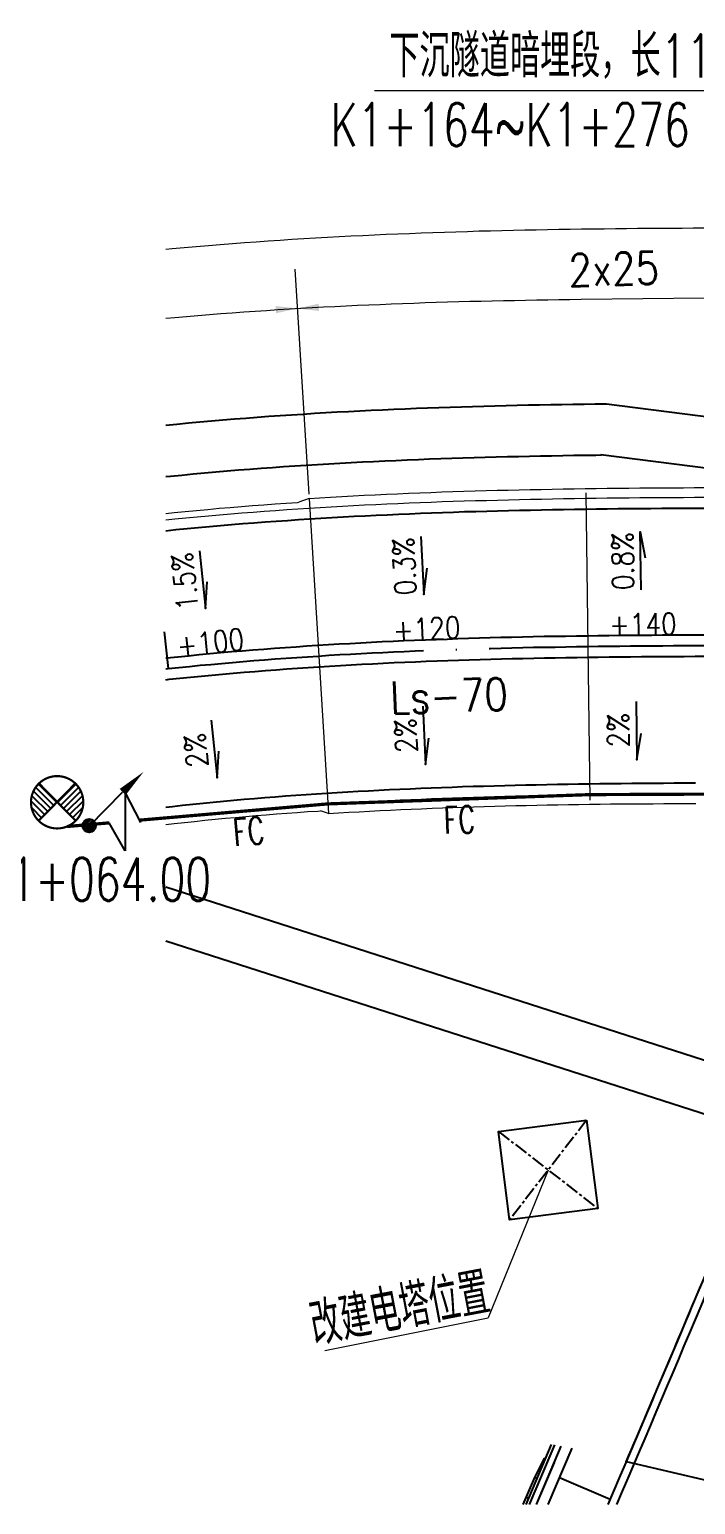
# Model space of a CAD drawing. Header units: millimetres. Extents: x 536322 to 537268, y -176210 to -175465.
# Drawn here: x 536938.2 to 537000.1, y -176041.5 to -175904.6 of the extents above; entities that cross this region are included whole.
import ezdxf
from ezdxf.enums import TextEntityAlignment as Align

# ---------------------------------------------------------------- set-up
doc = ezdxf.new("R2010")
doc.units = ezdxf.units.MM
doc.header["$MEASUREMENT"] = 0
doc.linetypes.add('ACAD_ISO04W100', pattern=[30, 24, -3, 0, -3])
doc.linetypes.add('CENTER', pattern=[2, 1.25, -0.25, 0.25, -0.25])
for name, color, linetype in [('0-文字', 7, 'Continuous'), ('0-段落划分', 2, 'Continuous'), ('0电气', 1, 'Continuous'), ('canshu', 1, 'Continuous'), ('E-TEXT-PLAN-DER', 7, 'Continuous'), ('LMBG-数据', 7, 'Continuous'), ('ql', 7, 'Continuous'), ('station', 6, 'Continuous'), ('T-CABL-FC', 7, 'Continuous'), ('T-EQUP', 7, 'Continuous'), ('T-EQUP-FIRE', 7, 'Continuous'), ('T-EQUP-JT', 7, 'Continuous'), ('zhix', 5, 'ACAD_ISO04W100'), ('分隔带', 3, 'Continuous'), ('路基边线', 1, 'Continuous'), ('路面边线', 7, 'Continuous')]:
    doc.layers.add(name, color=color, linetype=linetype)
doc.layers.add('标注', color=4, linetype='Continuous', lineweight=15)
doc.layers.add('隧道', color=6, linetype='Continuous', lineweight=5)
doc.styles.add('GTF_XW', font='simplex1.shx', dxfattribs={"width": 0.7, "bigfont": 'hztxt.shx'})
doc.styles.add('IDQSTYLE', font='simplex.shx', dxfattribs={"width": 0.7, "bigfont": 'hzfs1.shx'})
doc.styles.get("Standard").update_dxf_attribs({"font": 'simplex1.shx', "width": 0.8, "bigfont": 'HZTXT.shx'})

# ---------------------------------------------------------------- blocks, each defined once
blk = doc.blocks.new('LMBG.RZHP..11主线正向')
at = {"layer": 'LMBG-数据', "style": 'GTF_XW', "width": 0.85}
blk.add_attdef('ZRZH', (0.2, -0.2), '', height=0.4, rotation=270, dxfattribs=at)
blk = doc.blocks.new('LMBG.ZXUP..11主线正向')
at = {"layer": 'LMBG-数据', "lineweight": -2}
blk.add_lwpolyline([(-0.54, 0.8), (0.54, 0.8), (0.053, 0.886)], dxfattribs=at)
at = {"layer": 'LMBG-数据', "lineweight": -2, "style": 'GTF_XW', "width": 0.85}
for tag, p in [('ZXCDKD', (0, 1.206)), ('ZXCDPD', (0, 0.468))]:
    blk.add_attdef(tag, text='', height=0.4, rotation=180, dxfattribs=at).set_placement(p, align=Align.MIDDLE)
blk = doc.blocks.new('LMBG.ZXDP..11主线正向')
at = {"layer": 'LMBG-数据', "lineweight": -2}
blk.add_lwpolyline([(0.54, 0.8), (-0.54, 0.8), (-0.053, 0.886)], dxfattribs=at)
at = {"layer": 'LMBG-数据', "lineweight": -2, "style": 'GTF_XW', "width": 0.85}
for tag, p in [('ZXCDKD', (0, 1.206)), ('ZXCDPD', (0, 0.468))]:
    blk.add_attdef(tag, text='', height=0.4, rotation=180, dxfattribs=at).set_placement(p, align=Align.MIDDLE)
blk = doc.blocks.new('LMBG.YXDP..11主线正向')
at = {"layer": 'LMBG-数据', "color": 0, "linetype": 'ByBlock', "lineweight": -2}
blk.add_lwpolyline([(-0.541, 0.683), (0.539, 0.683), (0.052, 0.768)], dxfattribs=at)
at = {"layer": 'LMBG-数据', "color": 0, "linetype": 'ByBlock', "lineweight": -2, "style": 'GTF_XW', "width": 0.85}
for tag, p in [('YXCDKD', (-0.007, 1.063)), ('YXCDPD', (-0.011, 0.344))]:
    blk.add_attdef(tag, text='', height=0.4, rotation=180, dxfattribs=at).set_placement(p, align=Align.MIDDLE)
blk = doc.blocks.new('HC001937470254')
at = {"color": 4, "linetype": 'Continuous'}
for p, q in [((-1.72, 1.64), (-0.04, -0.04)), ((1.72, 1.64), (0.04, -0.04)), ((-2.39, 0.05), (-1.16, -1.18)), ((-2.32, 0.55), (-0.88, -0.9)), ((-2.18, 0.97), (-0.6, -0.61)), ((-1.98, 1.33), (-0.32, -0.33)), ((1.98, 1.33), (0.32, -0.33)), ((2.18, 0.97), (0.6, -0.61)), ((2.32, 0.55), (0.88, -0.9)), ((2.39, 0.05), (1.16, -1.18)), ((-2.33, -0.58), (-1.44, -1.47)), ((2.33, -0.58), (1.44, -1.47))]:
    blk.add_line(p, q, dxfattribs=at)
at = {"layer": 'T-EQUP-FIRE', "color": 4, "const_width": 0.2}
blk.add_lwpolyline([(0, 2.4, 1), (0, -2.46, 1)], format="xyb", close=True, dxfattribs=at)
for points in [[(1.69, 1.72), (-1.72, -1.75)], [(-1.69, 1.72), (1.72, -1.75)]]:
    blk.add_lwpolyline(points, dxfattribs=at)
at = {"color": 0, "width": 0.7}
blk.add_attdef('PSFHATT', (4.43, -2.46), '', height=2.5, dxfattribs=at)
blk = doc.blocks.new('*X14')
at = {"color": 0, "linetype": 'Continuous'}
for p, q in [((192.59, 446.72), (193.87, 448.01)), ((192.65, 446.36), (194.23, 447.94)), ((192.69, 447.24), (193.35, 447.91)), ((192.79, 446.07), (194.52, 447.8)), ((192.98, 445.84), (194.75, 447.61)), ((193.23, 445.66), (194.93, 447.37)), ((193.53, 445.54), (195.05, 447.06)), ((193.92, 445.51), (195.08, 446.67)), ((194.61, 445.77), (194.82, 445.99))]:
    blk.add_line(p, q, dxfattribs=at)
blk = doc.blocks.new('HC001441')
at = {"color": 0, "linetype": 'Continuous'}
blk.add_line((0, -0.06), (3.11, 3.12), dxfattribs=at)
blk.add_lwpolyline([(3.11, 3.12, 0.8, 0, 0), (5.06, 5, 0, 0, 0)], format="xyseb", dxfattribs=at)
blk.add_circle((0, 0), 0.625, dxfattribs=at)
at = {"color": 0, "linetype": 'Continuous', "xscale": 0.5, "yscale": 0.5, "zscale": 0.5}
blk.add_blockref('*X14', (-96.92, -223.38), dxfattribs=at)
at = {"layer": 'E-TEXT-PLAN-DER', "color": 0, "style": 'IDQSTYLE', "width": 0.7}
blk.add_attdef('PSFHATT', (7.06, -0.63), '', height=2.5, dxfattribs=at)

msp = doc.modelspace()

# ---------------------------------------------------------------- linework, layer by layer
at = {"color": 8, "linetype": 'CENTER'}
for p, q in [((536989.95, -176005.81), (536982.8, -176015.05)), ((536981.76, -176006.85), (536991, -176014.01))]:
    msp.add_line(p, q, dxfattribs=at)
at = {"color": 8}
msp.add_lwpolyline([(536989.95, -176005.81), (536991, -176014.01), (536982.8, -176015.05), (536981.76, -176006.85)], close=True, dxfattribs=at)
at = {"layer": '0-段落划分', "color": 8, "linetype": 'Continuous'}
for p, q in [((536986.1, -176037.22), (536986, -176037.18)), ((536985.32, -176039.06), (536985.11, -176038.97)), ((536992.14, -176041.01), (536987.42, -176038.98)), ((536984.54, -176040.9), (536984.43, -176040.86))]:
    msp.add_line(p, q, dxfattribs=at)
at = {"layer": '0-段落划分', "color": 8, "linetype": 'Continuous', "flags": 128}
for points in [[(536986.66, -176035.89), (536984.3, -176041.47)], [(536986.96, -176035.94), (536984.63, -176041.47)], [(536987.57, -176036.06), (536985.28, -176041.47)], [(536988.57, -176036.24), (536986.36, -176041.47)], [(536986, -176037.18), (536985.11, -176038.97), (536984.03, -176041.47)], [(536986.38, -176037.34), (536984.63, -176041.47)], [(536986.93, -176037.57), (536985.28, -176041.47)]]:
    msp.add_lwpolyline(points, dxfattribs=at)
at = {"layer": '0-段落划分', "color": 8}
for radius, start in [(3149, 336.79422), (3149.75, 336.80007)]:
    msp.add_arc((534097.71, -174800.65), radius, start, 338.35103, dxfattribs=at)
at = {"layer": 'ql', "color": 8, "linetype": 'Continuous'}
msp.add_line((537004.02, -176039.93), (536993.64, -176037.51), dxfattribs=at)
msp.add_arc((534097.71, -174800.65), 3149, 336.87257, 337.23614, dxfattribs=at)
at = {"layer": 'station', "color": 8}
msp.add_line((536951.13, -175963.89), (536950.77, -175960.48), dxfattribs=at)
at = {"layer": 'T-CABL-FC', "color": 5, "linetype": 'Continuous', "const_width": 0.3}
for points in [[(536965.93, -175976.45), (536948.44, -175977.96)], [(536990.21, -175975.59), (536965.93, -175976.45)], [(537013.54, -175975.49), (536990.21, -175975.59)], [(536945.63, -175978.21), (536941.71, -175978.55)]]:
    msp.add_lwpolyline(points, dxfattribs=at)
at = {"layer": 'T-EQUP'}
for p, q in [((536948.55, -175978.17), (536947.09, -175975.37)), ((536947.09, -175975.37), (536947.09, -175980.81)), ((536947.09, -175980.81), (536945.63, -175978.21))]:
    msp.add_line(p, q, dxfattribs=at)
at = {"layer": 'zhix', "color": 8, "flags": 128}
msp.add_lwpolyline([(536950.87, -175963.92), (536951.09, -175963.9), (536952.08, -175963.79), (536953.08, -175963.69), (536954.07, -175963.59), (536955.07, -175963.5), (536956.06, -175963.41), (536957.06, -175963.32), (536958.05, -175963.24), (536959.05, -175963.15), (536960.05, -175963.08), (536961.04, -175963), (536962.04, -175962.93), (536963.04, -175962.86), (536964.04, -175962.79), (536965.04, -175962.73), (536966.03, -175962.66), (536967.03, -175962.6), (536968.03, -175962.55), (536969.03, -175962.49), (536970.03, -175962.44), (536971.03, -175962.39), (536972.03, -175962.35), (536973.02, -175962.3), (536974.02, -175962.26), (536975.02, -175962.22), (536976.02, -175962.18), (536977.02, -175962.14), (536978.02, -175962.11), (536979.02, -175962.08), (536980.02, -175962.05), (536981.02, -175962.02), (536982.02, -175961.99), (536983.02, -175961.97), (536984.02, -175961.95), (536985.02, -175961.92), (536986.02, -175961.9), (536987.02, -175961.89), (536988.02, -175961.87), (536989.02, -175961.85), (536990.02, -175961.84), (536991.02, -175961.82), (536992.02, -175961.81), (536993.02, -175961.8), (536994.02, -175961.79), (536995.02, -175961.78), (536996.02, -175961.78), (536997.02, -175961.77), (536998.02, -175961.76), (536999.02, -175961.76), (537000.02, -175961.75), (537001.02, -175961.75), (537002.02, -175961.75), (537003.02, -175961.74), (537004.02, -175961.74), (537005.02, -175961.74), (537006.02, -175961.74), (537007.02, -175961.74), (537008.02, -175961.74), (537009.02, -175961.74), (537010.02, -175961.74), (537011.02, -175961.74), (537012.02, -175961.74), (537183.61, -175961.74)], dxfattribs=at)
at = {"layer": '分隔带', "color": 8}
msp.add_line((537015.07, -175947.09), (536991.27, -175944.06), dxfattribs=at)
at = {"layer": '分隔带', "color": 8, "flags": 128}
for points in [[(536950.87, -175946.07), (536951.31, -175946.03), (536952.37, -175945.93), (536953.42, -175945.83), (536954.47, -175945.73), (536955.53, -175945.64), (536956.58, -175945.55), (536957.63, -175945.46), (536958.68, -175945.38), (536959.73, -175945.3), (536960.78, -175945.22), (536961.82, -175945.15), (536962.87, -175945.08), (536963.92, -175945.01), (536964.96, -175944.95), (536966.01, -175944.88), (536967.05, -175944.82), (536968.09, -175944.77), (536969.13, -175944.71), (536970.17, -175944.66), (536971.21, -175944.61), (536972.25, -175944.57), (536973.29, -175944.52), (536974.33, -175944.48), (536975.36, -175944.44), (536976.4, -175944.41), (536977.43, -175944.37), (536978.47, -175944.34), (536979.5, -175944.31), (536980.53, -175944.28), (536981.56, -175944.25), (536982.59, -175944.22), (536983.62, -175944.2), (536984.65, -175944.18), (536985.67, -175944.16), (536986.7, -175944.14), (536987.73, -175944.12), (536988.75, -175944.1), (536989.77, -175944.09), (536990.79, -175944.08), (536991.32, -175944.07)], [(536950.87, -175962.91), (536950.98, -175962.9), (536951.98, -175962.8), (536952.98, -175962.7), (536953.97, -175962.6), (536954.97, -175962.5), (536955.97, -175962.41), (536956.97, -175962.32), (536957.97, -175962.24), (536958.97, -175962.16), (536959.97, -175962.08), (536960.97, -175962), (536961.97, -175961.93), (536962.97, -175961.86), (536963.97, -175961.79), (536964.97, -175961.73), (536965.97, -175961.67), (536966.97, -175961.61), (536967.97, -175961.55), (536968.98, -175961.5), (536969.98, -175961.44), (536970.98, -175961.39), (536971.98, -175961.35), (536972.98, -175961.3), (536973.98, -175961.26), (536974.98, -175961.22), (536975.98, -175961.18), (536976.99, -175961.15), (536977.99, -175961.11), (536978.99, -175961.08), (536979.99, -175961.05), (536980.99, -175961.02), (536981.99, -175960.99), (536982.99, -175960.97), (536984, -175960.95), (536985, -175960.92), (536986, -175960.9), (536987, -175960.89), (536988, -175960.87), (536989, -175960.85), (536990, -175960.84), (536991, -175960.82), (536992.01, -175960.81), (536993.01, -175960.8), (536994.01, -175960.79), (536995.01, -175960.78), (536996.01, -175960.78), (536997.01, -175960.77), (536998.01, -175960.76), (536999.01, -175960.76), (537000.01, -175960.75), (537001.01, -175960.75)], [(536950.87, -175964.93), (536951.19, -175964.89), (536952.18, -175964.79), (536953.17, -175964.69), (536954.17, -175964.59), (536955.16, -175964.49), (536956.15, -175964.4), (536957.14, -175964.32), (536958.14, -175964.23), (536959.13, -175964.15), (536960.12, -175964.07), (536961.12, -175964), (536962.11, -175963.92), (536963.11, -175963.85), (536964.1, -175963.79), (536965.1, -175963.72), (536966.09, -175963.66), (536967.09, -175963.6), (536968.09, -175963.55), (536969.08, -175963.49), (536970.08, -175963.44), (536971.07, -175963.39), (536972.07, -175963.34), (536973.07, -175963.3), (536974.06, -175963.26), (536975.06, -175963.22), (536976.06, -175963.18), (536977.06, -175963.14), (536978.05, -175963.11), (536979.05, -175963.08), (536980.05, -175963.05), (536981.05, -175963.02), (536982.04, -175962.99), (536983.04, -175962.97), (536984.04, -175962.95), (536985.04, -175962.92), (536986.04, -175962.9), (536987.04, -175962.89), (536988.03, -175962.87), (536989.03, -175962.85), (536990.03, -175962.84), (536991.03, -175962.82), (536992.03, -175962.81), (536993.03, -175962.8), (536994.03, -175962.79), (536995.03, -175962.78), (536996.02, -175962.78), (536997.02, -175962.77), (536998.02, -175962.76), (536999.02, -175962.76), (537000.02, -175962.75), (537001.02, -175962.75)], [(537007.91, -176002.53), (536950.87, -175984.19)]]:
    msp.add_lwpolyline(points, dxfattribs=at)
at = {"layer": '标注', "color": 8}
msp.add_line((536962.86, -175926.83), (536964.16, -175947.7), dxfattribs=at)
at = {"layer": '标注', "color": 8, "linetype": 'ByBlock'}
for p in [(536986.38, -176010.43), (536965.65, -176027.17)]:
    msp.add_line(p, (536980.81, -176024.14), dxfattribs=at)
at = {"layer": '标注', "color": 8, "linetype": 'ByBlock', "flags": 128}
msp.add_lwpolyline([(536950.87, -175924.97), (536951.47, -175924.92), (536952.59, -175924.81), (536953.71, -175924.71), (536954.83, -175924.62), (536955.94, -175924.53), (536957.06, -175924.44), (536958.17, -175924.36), (536959.28, -175924.28), (536960.38, -175924.2), (536961.49, -175924.12), (536962.59, -175924.05), (536963.69, -175923.98), (536964.79, -175923.92), (536965.89, -175923.86), (536966.98, -175923.8), (536968.07, -175923.74), (536969.17, -175923.69), (536970.25, -175923.64), (536971.34, -175923.59), (536972.42, -175923.54), (536973.51, -175923.5), (536974.59, -175923.46), (536975.66, -175923.42), (536976.74, -175923.38), (536977.81, -175923.35), (536978.89, -175923.32), (536979.95, -175923.28), (536981.02, -175923.26), (536982.09, -175923.23), (536983.15, -175923.21), (536984.21, -175923.18), (536985.27, -175923.16), (536986.33, -175923.14), (536987.38, -175923.12), (536988.43, -175923.11), (536989.48, -175923.09), (536990.53, -175923.08), (536991.57, -175923.07), (536992.62, -175923.05), (536993.66, -175923.04), (536994.68, -175923.03), (536995.72, -175923.03), (536996.75, -175923.02), (536997.78, -175923.01), (536998.81, -175923.01), (536999.84, -175923), (537000.87, -175923)], dxfattribs=at)
at = {"layer": '标注', "color": 8, "flags": 128}
msp.add_lwpolyline([(536950.87, -175931.38), (536951.72, -175931.31), (536952.79, -175931.21), (536953.85, -175931.12), (536954.92, -175931.03), (536955.98, -175930.95), (536957.05, -175930.87), (536958.11, -175930.79), (536959.17, -175930.72), (536960.23, -175930.65), (536961.29, -175930.58), (536962.35, -175930.51), (536963.4, -175930.45), (536964.46, -175930.39), (536965.51, -175930.33), (536966.56, -175930.28), (536967.62, -175930.23), (536968.67, -175930.18), (536969.72, -175930.13), (536970.77, -175930.09), (536971.81, -175930.04), (536972.86, -175930), (536973.9, -175929.97), (536974.95, -175929.93), (536975.99, -175929.9), (536977.03, -175929.87), (536978.07, -175929.84), (536979.11, -175929.81), (536980.15, -175929.78), (536981.19, -175929.76), (536982.22, -175929.74), (536983.25, -175929.72), (536984.29, -175929.7), (536985.32, -175929.68), (536986.35, -175929.66), (536987.38, -175929.65), (536988.4, -175929.63), (536989.43, -175929.62), (537018.07, -175929.31)], dxfattribs=at)
at = {"layer": '标注', "color": 8}
for points in [[(536961.07, -175930.25), (536961.11, -175930.92), (536963.09, -175930.47)], [(536965.1, -175930.7), (536965.07, -175930.03), (536963.09, -175930.47)]]:
    msp.add_solid(points, dxfattribs=at)
at = {"layer": '路基边线', "color": 8}
msp.add_line((537015.07, -175942.34), (536991.8, -175939.34), dxfattribs=at)
at = {"layer": '路基边线', "color": 8, "flags": 128}
for points in [[(536950.87, -175941.3), (536951.91, -175941.2), (536952.98, -175941.1), (536954.05, -175941), (536955.12, -175940.9), (536956.18, -175940.81), (536957.25, -175940.73), (536958.31, -175940.64), (536959.37, -175940.56), (536960.44, -175940.48), (536961.5, -175940.41), (536962.56, -175940.34), (536963.62, -175940.27), (536964.67, -175940.2), (536965.73, -175940.14), (536966.79, -175940.08), (536967.84, -175940.03), (536968.89, -175939.97), (536969.95, -175939.92), (536971, -175939.87), (536972.05, -175939.82), (536973.1, -175939.78), (536974.14, -175939.74), (536975.19, -175939.7), (536976.23, -175939.66), (536977.28, -175939.62), (536978.32, -175939.59), (536979.36, -175939.56), (536980.4, -175939.53), (536981.44, -175939.5), (536982.48, -175939.48), (536983.51, -175939.45), (536984.55, -175939.43), (536985.58, -175939.41), (536986.62, -175939.39), (536987.65, -175939.37), (536988.68, -175939.36), (536989.71, -175939.34), (536990.73, -175939.33), (536991.76, -175939.31), (536991.8, -175939.31)], [(537006.46, -176007.05), (536950.87, -175989.18)]]:
    msp.add_lwpolyline(points, dxfattribs=at)
at = {"layer": '路面边线', "color": 8, "flags": 128}
for points in [[(536950.87, -175951.1), (536951.81, -175951), (536952.85, -175950.9), (536953.88, -175950.8), (536954.92, -175950.71), (536955.96, -175950.62), (536956.99, -175950.53), (536958.03, -175950.44), (536959.06, -175950.36), (536960.1, -175950.28), (536961.13, -175950.21), (536962.17, -175950.14), (536963.2, -175950.07), (536964.23, -175950), (536965.26, -175949.94), (536966.29, -175949.88), (536967.33, -175949.82), (536968.36, -175949.76), (536969.38, -175949.71), (536970.41, -175949.66), (536971.44, -175949.61), (536972.47, -175949.56), (536973.5, -175949.52), (536974.52, -175949.48), (536975.55, -175949.44), (536976.57, -175949.4), (536977.6, -175949.37), (536978.62, -175949.33), (536979.65, -175949.3), (536980.67, -175949.28), (536981.69, -175949.25), (536982.71, -175949.22), (536983.73, -175949.2), (536984.75, -175949.18), (536985.77, -175949.16), (536986.79, -175949.14), (536987.81, -175949.12), (536988.82, -175949.1), (536989.84, -175949.09), (536990.86, -175949.08), (536991.87, -175949.06), (536992.89, -175949.05), (536993.9, -175949.04), (536994.91, -175949.03), (536995.92, -175949.03), (536996.93, -175949.02), (536997.94, -175949.01), (536998.95, -175949.01), (536999.96, -175949), (537000.97, -175949)], [(536950.87, -175976.75), (536951.49, -175976.68), (536952.44, -175976.57), (536953.39, -175976.47), (536954.34, -175976.38), (536955.29, -175976.28), (536956.25, -175976.19), (536957.2, -175976.11), (536958.16, -175976.02), (536959.12, -175975.94), (536960.07, -175975.86), (536961.03, -175975.79), (536961.99, -175975.71), (536962.95, -175975.64), (536963.91, -175975.58), (536964.88, -175975.51), (536965.84, -175975.45), (536966.8, -175975.39), (536967.77, -175975.33), (536968.74, -175975.28), (536969.7, -175975.23), (536970.67, -175975.18), (536971.64, -175975.13), (536972.61, -175975.08), (536973.58, -175975.04), (536974.55, -175975), (536975.52, -175974.96), (536976.49, -175974.92), (536977.47, -175974.89), (536978.44, -175974.85), (536979.42, -175974.82), (536980.39, -175974.79), (536981.37, -175974.77), (536982.35, -175974.74), (536983.32, -175974.72), (536984.3, -175974.69), (536985.28, -175974.67), (536986.26, -175974.65), (536987.25, -175974.63), (536988.23, -175974.62), (536989.21, -175974.6), (536990.19, -175974.59), (536991.18, -175974.57), (536992.16, -175974.56), (536993.15, -175974.55), (536994.14, -175974.54), (536995.13, -175974.53), (536996.12, -175974.53), (536997.1, -175974.52), (536998.09, -175974.51), (536999.08, -175974.51), (537000.07, -175974.5)]]:
    msp.add_lwpolyline(points, dxfattribs=at)
at = {"layer": '隧道', "color": 0}
msp.add_line((537014.35, -175910.28), (536970.25, -175910.28), dxfattribs=at)
at = {"layer": '隧道', "color": 8}
for p, q in [((536989.88, -175947.59), (536990.25, -175976.09)), ((536964.18, -175948.1), (536963.24, -175948.46)), ((536964.18, -175948.1), (536965.99, -175977.34)), ((536965.99, -175977.34), (536965.23, -175977.09))]:
    msp.add_line(p, q, dxfattribs=at)
at = {"layer": '隧道', "color": 8, "flags": 128}
for points in [[(536964.18, -175948.1), (536965.15, -175948.04), (536966.18, -175947.98), (536967.22, -175947.92), (536968.26, -175947.86), (536969.29, -175947.81), (536970.32, -175947.76), (536971.36, -175947.71), (536972.39, -175947.67), (536973.42, -175947.62), (536974.45, -175947.58), (536975.48, -175947.54), (536976.51, -175947.5), (536977.54, -175947.47), (536978.56, -175947.44), (536979.59, -175947.4), (536980.62, -175947.38), (536981.64, -175947.35), (536982.67, -175947.32), (536983.69, -175947.3), (536984.71, -175947.28), (536985.73, -175947.26), (536986.76, -175947.24), (536987.78, -175947.22), (536988.8, -175947.2), (536989.81, -175947.19), (536990.83, -175947.18), (536991.85, -175947.16), (536992.87, -175947.15), (536993.88, -175947.14), (536994.89, -175947.13), (536995.9, -175947.13), (536996.92, -175947.12), (536997.93, -175947.11), (536998.94, -175947.11), (536999.95, -175947.1), (537000.96, -175947.1)], [(536950.87, -175950.09), (536951.71, -175950.01), (536952.75, -175949.91), (536953.79, -175949.81), (536954.83, -175949.71), (536955.87, -175949.62), (536956.91, -175949.53), (536957.95, -175949.45), (536958.99, -175949.37), (536960.02, -175949.29), (536961.06, -175949.21), (536962.1, -175949.14), (536963.13, -175949.07), (536964.17, -175949), (536965.2, -175948.94), (536966.24, -175948.88), (536967.27, -175948.82), (536968.3, -175948.76), (536969.33, -175948.71), (536970.37, -175948.66), (536971.4, -175948.61), (536972.43, -175948.56), (536973.46, -175948.52), (536974.48, -175948.48), (536975.51, -175948.44), (536976.54, -175948.4), (536977.57, -175948.37), (536978.59, -175948.34), (536979.62, -175948.3), (536980.64, -175948.28), (536981.67, -175948.25), (536982.69, -175948.22), (536983.71, -175948.2), (536984.73, -175948.18), (536985.75, -175948.16), (536986.77, -175948.14), (536987.79, -175948.12), (536988.81, -175948.1), (536989.83, -175948.09), (536990.84, -175948.08), (536991.86, -175948.06), (536992.88, -175948.05), (536993.89, -175948.04), (536994.9, -175948.03), (536995.91, -175948.03), (536996.92, -175948.02), (536997.93, -175948.01), (536998.95, -175948.01), (536999.96, -175948), (537000.96, -175948)], [(536950.87, -175949.49), (536951.65, -175949.41), (536952.69, -175949.31), (536953.74, -175949.21), (536954.78, -175949.12), (536955.82, -175949.02), (536956.86, -175948.94), (536957.9, -175948.85), (536958.94, -175948.77), (536959.98, -175948.69), (536961.02, -175948.61), (536962.06, -175948.54), (536963.09, -175948.47), (536963.24, -175948.46)], [(536950.87, -175977.75), (536951.6, -175977.67), (536952.54, -175977.57), (536953.49, -175977.47), (536954.44, -175977.37), (536955.39, -175977.28), (536956.34, -175977.19), (536957.29, -175977.1), (536958.24, -175977.02), (536959.2, -175976.94), (536960.15, -175976.86), (536961.11, -175976.78), (536962.07, -175976.71), (536963.02, -175976.64), (536963.98, -175976.57), (536964.94, -175976.51), (536965.9, -175976.45), (536966.86, -175976.39), (536967.83, -175976.33), (536968.79, -175976.28), (536969.75, -175976.22), (536970.72, -175976.17), (536971.69, -175976.13), (536972.65, -175976.08), (536973.62, -175976.04), (536974.59, -175976), (536975.56, -175975.96), (536976.53, -175975.92), (536977.5, -175975.89), (536978.47, -175975.85), (536979.45, -175975.82), (536980.42, -175975.79), (536981.4, -175975.77), (536982.37, -175975.74), (536983.35, -175975.71), (536984.33, -175975.69), (536985.3, -175975.67), (536986.28, -175975.65), (536987.26, -175975.63), (536988.24, -175975.62), (536989.23, -175975.6), (536990.21, -175975.59), (536991.19, -175975.57), (536992.17, -175975.56), (536993.16, -175975.55), (536994.14, -175975.54), (536995.14, -175975.53), (536996.12, -175975.53), (536997.11, -175975.52), (536998.1, -175975.51), (536999.09, -175975.51), (537000.08, -175975.5)], [(536965.99, -175977.34), (536966.92, -175977.29), (536967.88, -175977.23), (536968.84, -175977.18), (536969.8, -175977.12), (536970.77, -175977.07), (536971.73, -175977.03), (536972.69, -175976.98), (536973.66, -175976.94), (536974.63, -175976.9), (536975.6, -175976.86), (536976.56, -175976.82), (536977.53, -175976.79), (536978.5, -175976.75), (536979.48, -175976.72), (536980.45, -175976.69), (536981.42, -175976.66), (536982.4, -175976.64), (536983.37, -175976.61), (536984.35, -175976.59), (536985.32, -175976.57), (536986.3, -175976.55), (536987.28, -175976.53), (536988.26, -175976.52), (536989.24, -175976.5), (536990.22, -175976.49), (536991.2, -175976.47), (536992.18, -175976.46), (536993.17, -175976.45), (536994.15, -175976.44), (536995.15, -175976.43), (536996.13, -175976.43), (536997.12, -175976.42), (536998.1, -175976.41), (536999.09, -175976.41), (537000.08, -175976.4)], [(536950.87, -175978.36), (536951.66, -175978.27), (536952.61, -175978.17), (536953.55, -175978.07), (536954.5, -175977.97), (536955.45, -175977.88), (536956.4, -175977.79), (536957.35, -175977.7), (536958.3, -175977.62), (536959.25, -175977.54), (536960.2, -175977.46), (536961.16, -175977.38), (536962.11, -175977.31), (536963.07, -175977.24), (536964.02, -175977.17), (536964.98, -175977.11), (536965.23, -175977.09)]]:
    msp.add_lwpolyline(points, dxfattribs=at)

# ---------------------------------------------------------------- block references
at = {"layer": 'LMBG-数据', "color": 8, "linetype": 'ByBlock', "lineweight": -2}
ref = msp.add_blockref('LMBG.ZXUP..11主线正向', (536970.7, -175954.52), dxfattribs=dict(at, xscale=5.000000000058357, yscale=5, zscale=5, rotation=272.7451993865978))
ref.add_attrib('ZXCDPD', '0.3%', dxfattribs={"lineweight": -2, "height": 2, "rotation": 92.7452, "style": 'GTF_XW', "width": 0.85}).set_placement((536973.03, -175954.41), align=Align.MIDDLE)
ref = msp.add_blockref('LMBG.ZXDP..11主线正向', (536990.97, -175953.95), dxfattribs=dict(at, xscale=5.000000000005369, yscale=5, zscale=5, rotation=270.7185303356877))
ref.add_attrib('ZXCDPD', '0.8%', dxfattribs={"lineweight": -2, "height": 2, "rotation": 90.7185, "style": 'GTF_XW', "width": 0.85}).set_placement((536993.31, -175953.92), align=Align.MIDDLE)
ref = msp.add_blockref('LMBG.ZXUP..11主线正向', (536950.3, -175956.06), dxfattribs=dict(at, xscale=4.999999999989306, yscale=5, zscale=5, rotation=276.0814862558232))
ref.add_attrib('ZXCDPD', '1.5%', dxfattribs={"lineweight": -2, "height": 2, "rotation": 96.0815, "style": 'GTF_XW', "width": 0.85}).set_placement((536952.63, -175955.81), align=Align.MIDDLE)
at = {"layer": 'LMBG-数据', "color": 8, "yscale": 5, "zscale": 5}
for p, xscale, rotation, values in [((536971.08, -175962.39), 5.000000000058357, 92.74519938659783, {'ZRZH': '+120'}), ((536991.07, -175961.82), 5.000000000005369, 90.71853033568767, {'ZRZH': '+140'}), ((536951.13, -175963.89), 4.999999999989306, 96.08148625582318, {'ZRZH': '+100'})]:
    msp.add_blockref('LMBG.RZHP..11主线正向', p, dxfattribs=dict(at, xscale=xscale, rotation=rotation)).add_auto_attribs(values)
at = {"layer": 'LMBG-数据', "color": 8}
ref = msp.add_blockref('LMBG.YXDP..11主线正向', (536971.45, -175970.26), dxfattribs=dict(at, xscale=5.000000000058357, yscale=5, zscale=5, rotation=272.7451993865978))
ref.add_attrib('YXCDPD', '2%', dxfattribs={"color": 0, "linetype": 'ByBlock', "lineweight": -2, "height": 2, "rotation": 92.7452, "style": 'GTF_XW', "width": 0.85}).set_placement((536973.17, -175970.12), align=Align.MIDDLE)
ref = msp.add_blockref('LMBG.YXDP..11主线正向', (536991.17, -175969.7), dxfattribs=dict(at, xscale=5.000000000005369, yscale=5, zscale=5, rotation=270.7185303356877))
ref.add_attrib('YXCDPD', '2%', dxfattribs={"color": 0, "linetype": 'ByBlock', "lineweight": -2, "height": 2, "rotation": 90.7185, "style": 'GTF_XW', "width": 0.85}).set_placement((536992.89, -175969.62), align=Align.MIDDLE)
ref = msp.add_blockref('LMBG.YXDP..11主线正向', (536951.97, -175971.72), dxfattribs=dict(at, xscale=4.999999999989306, yscale=5, zscale=5, rotation=276.0814862558232))
ref.add_attrib('YXCDPD', '2%', dxfattribs={"color": 0, "linetype": 'ByBlock', "lineweight": -2, "height": 2, "rotation": 96.0815, "style": 'GTF_XW', "width": 0.85}).set_placement((536953.68, -175971.49), align=Align.MIDDLE)
at = {"layer": 'T-EQUP', "color": 4}
msp.add_blockref('HC001937470254', (536940.79, -175976.27), dxfattribs=at)
at = {"layer": 'T-EQUP-JT', "color": 4}
msp.add_blockref('HC001441', (536943.76, -175978.47), dxfattribs=at)

# ---------------------------------------------------------------- texts
at = {"layer": '0-文字', "color": 8, "ltscale": 1000, "width": 0.7}
msp.add_text('改建电塔位置', height=4, rotation=10.8115, dxfattribs=at).set_placement((536980.84, -176021.69), align=Align.MIDDLE_RIGHT)
at = {"layer": '0电气', "color": 3, "width": 0.7}
msp.add_attdef('K1+064.00', (536933.85, -175985.45), '$3([MHAS])', height=4, dxfattribs=at)
at = {"layer": 'canshu', "color": 8, "style": 'GTF_XW', "width": 0.85}
msp.add_text('Ls-70', height=3, rotation=2.0054, dxfattribs=at).set_placement((536977.17, -175966.43), align=Align.MIDDLE)
at = {"layer": 'T-CABL-FC', "color": 5, "linetype": 'Continuous', "style": 'IDQSTYLE', "width": 0.7}
for rotation, p in [(4.9605, (536958.57, -175978.99)), (2.027, (536978.14, -175977.92))]:
    msp.add_text('FC', height=2.5, rotation=rotation, dxfattribs=at).set_placement(p, align=Align.MIDDLE_CENTER)
at = {"layer": '标注', "color": 8, "width": 0.85}
msp.add_text('2x25', height=3, rotation=1.7587, dxfattribs=at).set_placement((536988.31, -175928.43))
at = {"layer": '隧道', "color": 0, "width": 0.7}
for s, p in [('下沉隧道暗埋段，长112米', (537006.83, -175907.03)), ('K1+164~K1+276', (536999.53, -175913.41))]:
    msp.add_text(s, height=4, dxfattribs=at).set_placement(p, align=Align.MIDDLE_RIGHT)

doc.saveas('drawing.dxf')
